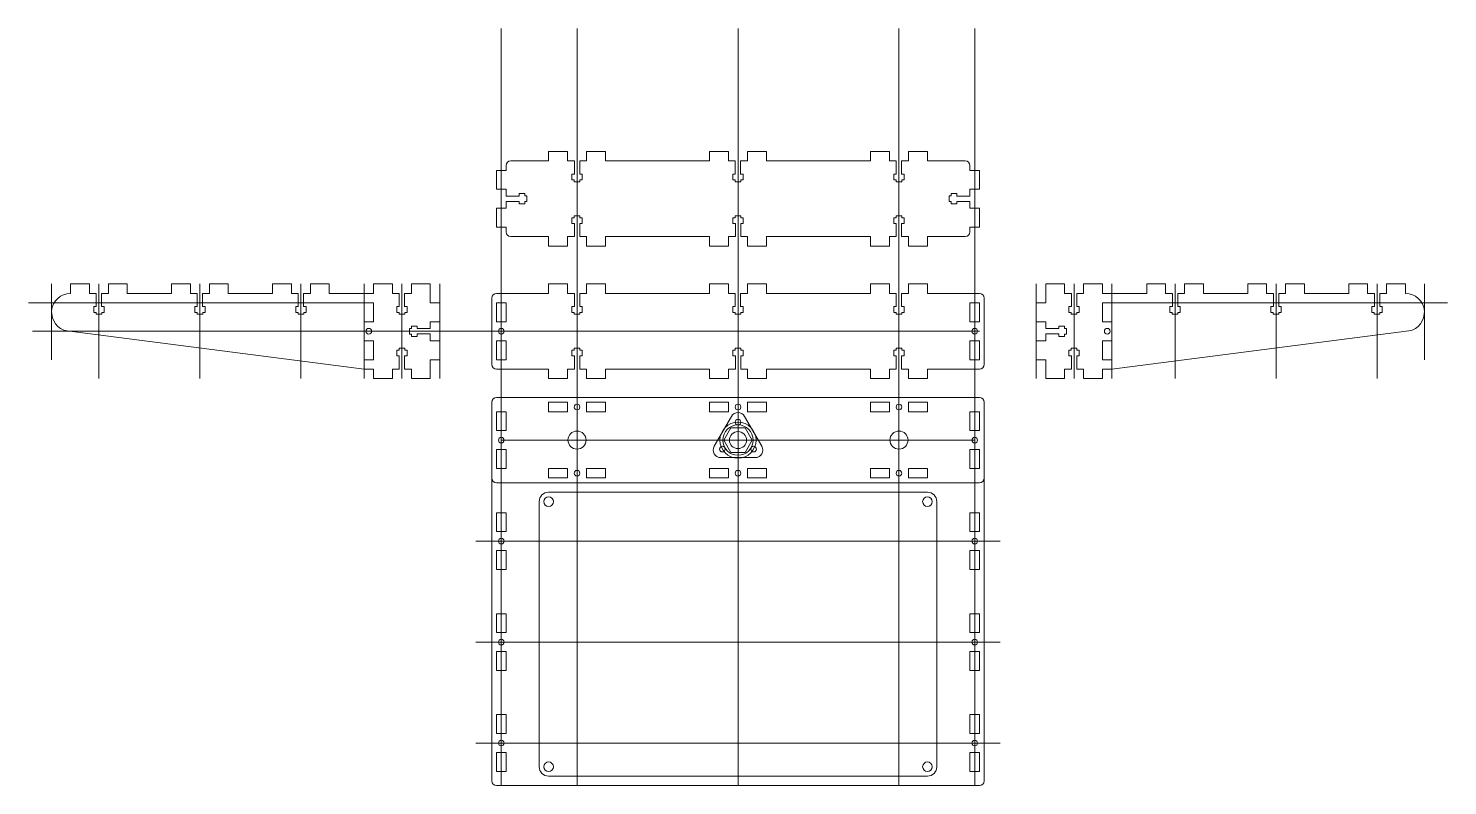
# Model space of a CAD drawing. Header units: millimetres. Extents: x -375 to 375, y -100 to 300.
import ezdxf

# ---------------------------------------------------------------- set-up
doc = ezdxf.new("R2010")
doc.units = ezdxf.units.MM
doc.layers.get('0').update_dxf_attribs({"linetype": 'CONTINUOUS', "lineweight": 0, "true_color": 0x000000})
for name, color, linetype, lineweight, true_color in [('Back', 7, 'CONTINUOUS', 0, 0x000000), ('Bottom', 7, 'CONTINUOUS', 0, 0x000000), ('Build Platform', 7, 'CONTINUOUS', 0, 0x000000), ('Drawings', 1, 'CONTINUOUS', 0, 0xff0000), ('Front', 7, 'CONTINUOUS', 0, 0x000000), ('Left', 7, 'CONTINUOUS', 0, 0x000000), ('M8-Nut-Mount', 7, 'CONTINUOUS', 0, 0x000000), ('Z Stage', 7, 'CONTINUOUS', 0, 0x000000)]:
    doc.layers.add(name, color=color, linetype=linetype, lineweight=lineweight, true_color=true_color)

# ---------------------------------------------------------------- blocks, each defined once
blk = doc.blocks.new('tcutout')
for p, q in [((-15, 2.5), (-5, 2.5)), ((-15, -2.5), (-15, 2.5)), ((-5, 2.5), (-5, -2.5)), ((5, 2.5), (15, 2.5)), ((5, -2.5), (5, 2.5)), ((15, 2.5), (15, -2.5)), ((-15, -2.5), (-5, -2.5)), ((5, -2.5), (15, -2.5))]:
    blk.add_line(p, q)
blk.add_circle((0, 0), 1.5)
blk = doc.blocks.new('tgrips')
for p, q in [((-15, 5), (-5, 5)), ((-15, 0), (-15, 5)), ((-5, 5), (-5, 0)), ((-5, 0), (-1.42, 0)), ((-1.42, 0), (-1.42, -7)), ((1.4, -7), (1.4, 0)), ((1.4, 0), (5, 0)), ((5, 5), (15, 5)), ((5, 0), (5, 5)), ((15, 5), (15, 0)), ((-2.75, -7), (-2.75, -10)), ((-1.42, -7), (-2.75, -7)), ((2.75, -7), (1.4, -7)), ((2.75, -7), (2.75, -10)), ((-2.75, -10), (-1.5, -10)), ((-1.5, -10), (-1.5, -11)), ((-1.5, -11), (1.5, -11)), ((1.5, -10), (2.75, -10)), ((1.5, -11), (1.5, -10))]:
    blk.add_line(p, q)

msp = doc.modelspace()

# ---------------------------------------------------------------- linework, layer by layer
at = {"layer": 'Back'}
for p, q in [((-130, 157.5), (-130, 122.5)), ((-127.5, 160), (-100, 160)), ((-70, 160), (-15, 160)), ((15, 160), (70, 160)), ((100, 160), (127.5, 160)), ((130, 157.5), (130, 122.5)), ((-127.5, 120), (-100, 120)), ((-70, 120), (-15, 120)), ((15, 120), (70, 120)), ((100, 120), (127.5, 120))]:
    msp.add_line(p, q, dxfattribs=at)
for centre, start, end in [((-127.5, 157.5), 90, 180), ((127.5, 157.5), 0, 90), ((-127.5, 122.5), 180, 270), ((127.5, 122.5), 270, 0)]:
    msp.add_arc(centre, 2.5, start, end, dxfattribs=at)
at = {"layer": 'Bottom'}
for p, q in [((-127.5, 105), (127.5, 105)), ((-130, 102.5), (-130, 62.5)), ((130, 102.5), (130, 62.5)), ((-127.5, 60), (127.5, 60))]:
    msp.add_line(p, q, dxfattribs=at)
for centre, radius in [((0, 82.5), 8), ((-85, 82.5), 4.78), ((85, 82.5), 4.78)]:
    msp.add_circle(centre, radius, dxfattribs=at)
for centre, start, end in [((-127.5, 102.5), 90, 180), ((127.5, 102.5), 0, 90), ((-127.5, 62.5), 180, 270), ((127.5, 62.5), 270, 0)]:
    msp.add_arc(centre, 2.5, start, end, dxfattribs=at)
at = {"layer": 'Build Platform'}
for p, q in [((-100, 55), (100, 55)), ((-105, 50), (-105, -90)), ((105, 50), (105, -90)), ((-100, -95), (100, -95))]:
    msp.add_line(p, q, dxfattribs=at)
for centre in [(-100, 50), (100, 50), (-100, -90), (100, -90)]:
    msp.add_circle(centre, 2.5, dxfattribs=at)
for centre, start, end in [((-100, 50), 90, 180), ((100, 50), 360, 90), ((-100, -90), 180, 270), ((100, -90), 270, 0)]:
    msp.add_arc(centre, 5, start, end, dxfattribs=at)
at = {"layer": 'Drawings'}
for p, q in [((-125, 300), (-125, -100)), ((-85, 300), (-85, -100)), ((0, 300), (0, -100)), ((85, 300), (85, -100)), ((125, 300), (125, -100)), ((-362.5, 165), (-362.5, 125)), ((-337.5, 165), (-337.5, 115)), ((-284.17, 165), (-284.17, 115)), ((-230.83, 165), (-230.83, 115)), ((-197.5, 165), (-197.5, 115)), ((-177.5, 165), (-177.5, 115)), ((-157.5, 165), (-157.5, 115)), ((157.49, 165), (157.49, 115)), ((177.49, 165), (177.49, 115)), ((197.49, 165), (197.49, 115)), ((230.83, 165), (230.83, 115)), ((284.16, 165), (284.16, 115)), ((337.49, 165), (337.49, 115)), ((362.49, 165), (362.49, 125)), ((-192.5, 155), (-374.75, 155)), ((192.49, 155), (374.74, 155)), ((-372.5, 140), (127.5, 140)), ((-125, 82.5), (125, 82.5)), ((-138.5, 29.17), (138.5, 29.17)), ((-138.5, -24.17), (138.5, -24.17)), ((-138.5, -77.5), (138.5, -77.5))]:
    msp.add_line(p, q, dxfattribs=at)
msp.add_circle((0, 82.5), 9.53, dxfattribs=at)
at = {"layer": 'Front'}
for p, q in [((-122.5, 225), (-122.5, 227.5)), ((-120, 230), (-100, 230)), ((-70, 230), (-15, 230)), ((15, 230), (70, 230)), ((100, 230), (120, 230)), ((122.5, 225), (122.5, 227.5)), ((-122.5, 195), (-122.5, 192.5)), ((122.5, 195), (122.5, 192.5)), ((-120, 190), (-100, 190)), ((-70, 190), (-15, 190)), ((15, 190), (70, 190)), ((100, 190), (120, 190))]:
    msp.add_line(p, q, dxfattribs=at)
for centre, start, end in [((-120, 227.5), 90, 180), ((120, 227.5), 0, 90), ((-120, 192.5), 180, 270), ((120, 192.5), 270, 0)]:
    msp.add_arc(centre, 2.5, start, end, dxfattribs=at)
at = {"layer": 'Left'}
for p, q in [((-322.5, 160), (-299.17, 160)), ((-269.17, 160), (-245.83, 160)), ((-215.83, 160), (-192.5, 160)), ((-162.5, 160), (-162.5, 155)), ((162.49, 160), (162.49, 155)), ((215.83, 160), (192.49, 160)), ((269.16, 160), (245.83, 160)), ((322.49, 160), (299.16, 160)), ((-197.5, 120), (-354.21, 140.15)), ((197.49, 120), (354.21, 140.15)), ((-192.5, 120), (-197.5, 120)), ((-162.5, 120), (-162.5, 125)), ((162.49, 120), (162.49, 125)), ((192.49, 120), (197.49, 120))]:
    msp.add_line(p, q, dxfattribs=at)
for centre, start, end in [((-352.49, 150), 90.04552, 260.08664), ((352.49, 150), 279.91336, 89.95448)]:
    msp.add_arc(centre, 10, start, end, dxfattribs=at)
at = {"layer": 'M8-Nut-Mount'}
for p, q in [((-12.58, 79.24), (-3.47, 95.03)), ((3.46, 95.03), (12.58, 79.24)), ((-3.76, 89), (-7.51, 82.5)), ((-7.51, 82.5), (-3.76, 76)), ((3.75, 89), (-3.76, 89)), ((3.75, 89), (7.5, 82.5)), ((7.5, 82.5), (3.75, 76)), ((3.75, 76), (-3.76, 76)), ((9.11, 73.24), (-9.12, 73.24))]:
    msp.add_line(p, q, dxfattribs=at)
for centre in [(0, 92.03), (-8.25, 77.74), (8.25, 77.74)]:
    msp.add_circle(centre, 1.5, dxfattribs=at)
for centre, start, end in [((0, 93.03), 30, 150), ((-9.12, 77.24), 150, 270), ((9.11, 77.24), 270, 30)]:
    msp.add_arc(centre, 4, start, end, dxfattribs=at)
at = {"layer": 'Z Stage'}
for p, q in [((-127.5, 105), (127.5, 105)), ((-130, 102.5), (-130, -97.5)), ((130, 102.5), (130, -97.5)), ((-127.5, -100), (127.5, -100))]:
    msp.add_line(p, q, dxfattribs=at)
for centre, radius in [((0, 92.03), 1.5), ((-85, 82.5), 4.78), ((0, 82.5), 4.5), ((85, 82.5), 4.78), ((-8.25, 77.74), 1.5), ((8.25, 77.74), 1.5), ((-100, 50), 2.5), ((100, 50), 2.5), ((-100, -90), 2.5), ((100, -90), 2.5)]:
    msp.add_circle(centre, radius, dxfattribs=at)
for centre, start, end in [((-127.5, 102.5), 90, 180), ((127.5, 102.5), 0, 90), ((-127.5, -97.5), 180, 270), ((127.5, -97.5), 270, 0)]:
    msp.add_arc(centre, 2.5, start, end, dxfattribs=at)

# ---------------------------------------------------------------- block references
at = {"layer": 'Back', "rotation": 180}
for p in [(-85, 120), (0, 120), (85, 120)]:
    msp.add_blockref('tgrips', p, dxfattribs=at)
at = {"layer": 'Bottom', "rotation": 270}
for p in [(-125, 82.5), (125, 82.5)]:
    msp.add_blockref('tcutout', p, dxfattribs=at)
at = {"layer": 'Bottom'}
for p in [(-85, 100), (0, 100), (85, 100), (-85, 65), (0, 65), (85, 65)]:
    msp.add_blockref('tcutout', p, dxfattribs=at)
at = {"layer": 'Front'}
for p, rotation in [((-122.5, 210), 90), ((122.5, 210), -90), ((-85, 190), 180), ((0, 190), 180), ((85, 190), 180)]:
    msp.add_blockref('tgrips', p, dxfattribs=dict(at, rotation=rotation))
at = {"layer": 'Left'}
for p in [(-85, 230), (0, 230), (85, 230), (-337.5, 160), (-284.17, 160), (-230.83, 160), (-177.5, 160), (-85, 160), (0, 160), (85, 160)]:
    msp.add_blockref('tgrips', p, dxfattribs=at)
at = {"layer": 'Left', "yscale": -1}
for name, p, rotation in [('tgrips', (177.49, 160), 180), ('tgrips', (230.83, 160), 180), ('tgrips', (284.16, 160), 180), ('tgrips', (337.49, 160), 180), ('tgrips', (162.49, 140), 270), ('tcutout', (194.99, 140), 89.99999999999999), ('tgrips', (177.49, 120), 360)]:
    msp.add_blockref(name, p, dxfattribs=dict(at, rotation=rotation))
at = {"layer": 'Left'}
for name, p, rotation in [('tcutout', (-195, 140), 90), ('tgrips', (-162.5, 140), -90), ('tcutout', (-125, 140), 90), ('tcutout', (125, 140), 90), ('tgrips', (-177.5, 120), 180)]:
    msp.add_blockref(name, p, dxfattribs=dict(at, rotation=rotation))
at = {"layer": 'Z Stage', "rotation": 90}
for p in [(-125, 82.5), (125, 82.5), (-125, 29.17), (125, 29.17), (-125, -24.17), (125, -24.17), (-125, -77.5), (125, -77.5)]:
    msp.add_blockref('tcutout', p, dxfattribs=at)
at = {"layer": 'Z Stage'}
for p in [(-85, 100), (0, 100), (85, 100), (-85, 65), (0, 65), (85, 65)]:
    msp.add_blockref('tcutout', p, dxfattribs=at)

doc.saveas('drawing.dxf')
